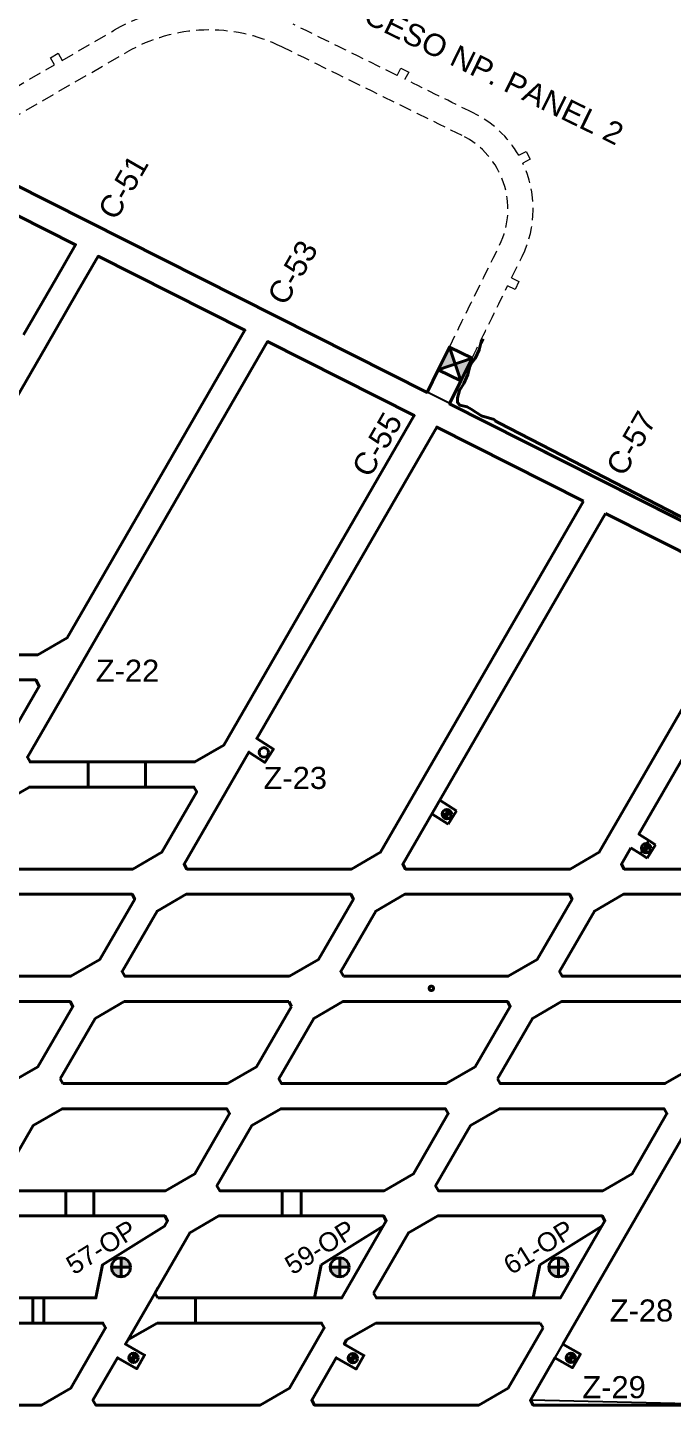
# Model space of a CAD drawing. Header units: millimetres. Extents: x -28 to 1943, y -5245 to 2752.
# Drawn here: x 1691.2 to 1793.3, y 85.8 to 305.2 of the extents above; entities that cross this region are included whole.
import ezdxf
from ezdxf.enums import TextEntityAlignment as Align

# ---------------------------------------------------------------- set-up
doc = ezdxf.new("R2010")
doc.units = ezdxf.units.MM
doc.linetypes.add('DASHEDX2', pattern=[1.5, 1, -0.5])
doc.layers.add('167', color=10, linetype='Continuous')
doc.styles.add('DG-T1-473 TO 560$0$Standard', font='arial.ttf')
doc.styles.add('DG-T1-473 TO 560$1$Standard', font='arial.ttf')

msp = doc.modelspace()

# ---------------------------------------------------------------- hatches: boundary and pattern name
at = {"lineweight": 40}
h = msp.add_hatch(color=7, dxfattribs=at)
h.dxf.hatch_style = 1
h.paths.add_polyline_path([(1758.031, 254.529), (1756.263, 250.941), (1758.941, 251.852)])
h.paths.add_polyline_path([(1761.619, 252.762), (1758.941, 251.852), (1759.852, 249.174)])
h = msp.add_hatch(color=3, dxfattribs=at)
h.paths.add_polyline_path([(1758.402, 180.462, 0.4142136), (1757.652, 181.212), (1757.652, 180.462)])
h.paths.add_polyline_path([(1756.902, 180.462, 0.4142136), (1757.652, 179.712), (1757.652, 180.462)])
h = msp.add_hatch(color=3, dxfattribs=at)
h.paths.add_polyline_path([(1758.402, 180.462, 0.4142136), (1757.652, 181.212), (1757.652, 180.462)])
h.paths.add_polyline_path([(1756.902, 180.462, 0.4142136), (1757.652, 179.712), (1757.652, 180.462)])
at = {"linetype": 'Continuous', "lineweight": 40}
h = msp.add_hatch(color=3, dxfattribs=at)
h.paths.add_polyline_path([(1789.949, 175.079, 0.4142136), (1789.199, 175.829), (1789.199, 175.079)])
h.paths.add_polyline_path([(1788.449, 175.079, 0.4142136), (1789.199, 174.329), (1789.199, 175.079)])
h = msp.add_hatch(color=3, dxfattribs=at)
h.paths.add_polyline_path([(1789.949, 175.079, 0.4142136), (1789.199, 175.829), (1789.199, 175.079)])
h.paths.add_polyline_path([(1788.449, 175.079, 0.4142136), (1789.199, 174.329), (1789.199, 175.079)])
at = {"lineweight": 40}
h = msp.add_hatch(color=256, dxfattribs=at)
h.paths.add_polyline_path([(1707.519, 108.601, 0.4142136), (1706.019, 110.101), (1706.019, 108.601)])
h.paths.add_polyline_path([(1706.019, 108.601), (1704.519, 108.601, 0.4142136), (1706.019, 107.101)])
h = msp.add_hatch(color=256, dxfattribs=at)
h.paths.add_polyline_path([(1707.519, 108.601, 0.4142136), (1706.019, 110.101), (1706.019, 108.601)])
h.paths.add_polyline_path([(1706.019, 108.601), (1704.519, 108.601, 0.4142136), (1706.019, 107.101)])
h = msp.add_hatch(color=256, dxfattribs=at)
h.paths.add_polyline_path([(1707.519, 108.601, 0.4142136), (1706.019, 110.101), (1706.019, 108.601)])
h.paths.add_polyline_path([(1706.019, 108.601), (1704.519, 108.601, 0.4142136), (1706.019, 107.101)])
at = {"linetype": 'Continuous', "lineweight": 40}
h = msp.add_hatch(color=3, dxfattribs=at)
h.paths.add_polyline_path([(1742.16, 108.601, 0.4142136), (1740.66, 110.101), (1740.66, 108.601)])
h.paths.add_polyline_path([(1740.66, 108.601), (1739.16, 108.601, 0.4142136), (1740.66, 107.101)])
h = msp.add_hatch(color=3, dxfattribs=at)
h.paths.add_polyline_path([(1742.16, 108.601, 0.4142136), (1740.66, 110.101), (1740.66, 108.601)])
h.paths.add_polyline_path([(1740.66, 108.601), (1739.16, 108.601, 0.4142136), (1740.66, 107.101)])
h = msp.add_hatch(color=3, dxfattribs=at)
h.paths.add_polyline_path([(1776.801, 108.601, 0.4142136), (1775.301, 110.101), (1775.301, 108.601)])
h.paths.add_polyline_path([(1775.301, 108.601), (1773.801, 108.601, 0.4142136), (1775.301, 107.101)])
h = msp.add_hatch(color=3, dxfattribs=at)
h.paths.add_polyline_path([(1776.801, 108.601, 0.4142136), (1775.301, 110.101), (1775.301, 108.601)])
h.paths.add_polyline_path([(1775.301, 108.601), (1773.801, 108.601, 0.4142136), (1775.301, 107.101)])
at = {"lineweight": 40}
h = msp.add_hatch(color=3, dxfattribs=at)
h.paths.add_polyline_path([(1708.759, 94.248, 0.4142136), (1708.009, 94.998), (1708.009, 94.248)])
h.paths.add_polyline_path([(1707.259, 94.248, 0.4142136), (1708.009, 93.498), (1708.009, 94.248)])
h = msp.add_hatch(color=256, dxfattribs=at)
h.paths.add_polyline_path([(1708.759, 94.248, 0.4142136), (1708.009, 94.998), (1708.009, 94.248)])
h.paths.add_polyline_path([(1707.259, 94.248, 0.4142136), (1708.009, 93.498), (1708.009, 94.248)])
h = msp.add_hatch(color=256, dxfattribs=at)
h.paths.add_polyline_path([(1708.759, 94.248, 0.4142136), (1708.009, 94.998), (1708.009, 94.248)])
h.paths.add_polyline_path([(1707.259, 94.248, 0.4142136), (1708.009, 93.498), (1708.009, 94.248)])
h = msp.add_hatch(color=3, dxfattribs=at)
h.paths.add_polyline_path([(1708.759, 94.248, 0.4142136), (1708.009, 94.998), (1708.009, 94.248)])
h.paths.add_polyline_path([(1707.259, 94.248, 0.4142136), (1708.009, 93.498), (1708.009, 94.248)])
h = msp.add_hatch(color=256, dxfattribs=at)
h.paths.add_polyline_path([(1708.759, 94.248, 0.4142136), (1708.009, 94.998), (1708.009, 94.248)])
h.paths.add_polyline_path([(1707.259, 94.248, 0.4142136), (1708.009, 93.498), (1708.009, 94.248)])
h = msp.add_hatch(color=3, dxfattribs=at)
h.paths.add_polyline_path([(1743.494, 94.194, 0.4142136), (1742.744, 94.944), (1742.744, 94.194)])
h.paths.add_polyline_path([(1741.994, 94.194, 0.4142136), (1742.744, 93.444), (1742.744, 94.194)])
h = msp.add_hatch(color=256, dxfattribs=at)
h.paths.add_polyline_path([(1743.494, 94.194, 0.4142136), (1742.744, 94.944), (1742.744, 94.194)])
h.paths.add_polyline_path([(1741.994, 94.194, 0.4142136), (1742.744, 93.444), (1742.744, 94.194)])
h = msp.add_hatch(color=256, dxfattribs=at)
h.paths.add_polyline_path([(1743.494, 94.194, 0.4142136), (1742.744, 94.944), (1742.744, 94.194)])
h.paths.add_polyline_path([(1741.994, 94.194, 0.4142136), (1742.744, 93.444), (1742.744, 94.194)])
h = msp.add_hatch(color=3, dxfattribs=at)
h.paths.add_polyline_path([(1743.494, 94.194, 0.4142136), (1742.744, 94.944), (1742.744, 94.194)])
h.paths.add_polyline_path([(1741.994, 94.194, 0.4142136), (1742.744, 93.444), (1742.744, 94.194)])
h = msp.add_hatch(color=256, dxfattribs=at)
h.paths.add_polyline_path([(1743.494, 94.194, 0.4142136), (1742.744, 94.944), (1742.744, 94.194)])
h.paths.add_polyline_path([(1741.994, 94.194, 0.4142136), (1742.744, 93.444), (1742.744, 94.194)])
h = msp.add_hatch(color=3, dxfattribs=at)
h.paths.add_polyline_path([(1778.041, 94.248, 0.4142136), (1777.291, 94.998), (1777.291, 94.248)])
h.paths.add_polyline_path([(1776.541, 94.248, 0.4142136), (1777.291, 93.498), (1777.291, 94.248)])
h = msp.add_hatch(color=256, dxfattribs=at)
h.paths.add_polyline_path([(1778.041, 94.248, 0.4142136), (1777.291, 94.998), (1777.291, 94.248)])
h.paths.add_polyline_path([(1776.541, 94.248, 0.4142136), (1777.291, 93.498), (1777.291, 94.248)])
h = msp.add_hatch(color=256, dxfattribs=at)
h.paths.add_polyline_path([(1778.041, 94.248, 0.4142136), (1777.291, 94.998), (1777.291, 94.248)])
h.paths.add_polyline_path([(1776.541, 94.248, 0.4142136), (1777.291, 93.498), (1777.291, 94.248)])
h = msp.add_hatch(color=3, dxfattribs=at)
h.paths.add_polyline_path([(1778.041, 94.248, 0.4142136), (1777.291, 94.998), (1777.291, 94.248)])
h.paths.add_polyline_path([(1776.541, 94.248, 0.4142136), (1777.291, 93.498), (1777.291, 94.248)])
h = msp.add_hatch(color=256, dxfattribs=at)
h.paths.add_polyline_path([(1778.041, 94.248, 0.4142136), (1777.291, 94.998), (1777.291, 94.248)])
h.paths.add_polyline_path([(1776.541, 94.248, 0.4142136), (1777.291, 93.498), (1777.291, 94.248)])

# ---------------------------------------------------------------- linework, layer by layer
at = {"color": 7, "lineweight": 40}
for p, q in [((1758.031, 254.529), (1759.852, 249.174)), ((1758.031, 254.529), (1759.852, 249.174)), ((1761.619, 252.762), (1756.263, 250.941)), ((1761.619, 252.762), (1756.263, 250.941)), ((1701.907, 148.08), (1706.529, 150.748)), ((1701.907, 148.08), (1706.529, 150.748)), ((1706.529, 150.748), (1732.589, 150.748)), ((1706.529, 150.748), (1732.589, 150.748)), ((1733.029, 149.985), (1727.505, 140.416)), ((1733.029, 149.985), (1727.505, 140.416)), ((1732.589, 150.748), (1733.029, 149.985)), ((1732.589, 150.748), (1733.029, 149.985)), ((1696.383, 138.511), (1701.907, 148.08)), ((1696.383, 138.511), (1701.907, 148.08)), ((1696.823, 137.748), (1696.383, 138.511)), ((1696.823, 137.748), (1696.383, 138.511)), ((1727.505, 140.416), (1722.883, 137.748)), ((1727.505, 140.416), (1722.883, 137.748)), ((1722.883, 137.748), (1696.823, 137.748)), ((1722.883, 137.748), (1696.823, 137.748)), ((1696.714, 133.748), (1692.092, 131.08)), ((1696.714, 133.748), (1692.092, 131.08)), ((1696.714, 133.748), (1722.774, 133.748)), ((1696.714, 133.748), (1722.774, 133.748)), ((1723.214, 132.985), (1722.735, 132.154)), ((1723.214, 132.985), (1722.735, 132.154)), ((1723.214, 132.985), (1722.735, 132.154)), ((1723.214, 132.985), (1722.735, 132.154)), ((1723.214, 132.985), (1722.735, 132.154)), ((1723.214, 132.985), (1722.735, 132.154)), ((1723.214, 132.985), (1722.735, 132.154)), ((1723.214, 132.985), (1722.735, 132.154)), ((1722.774, 133.748), (1723.214, 132.985)), ((1722.774, 133.748), (1723.214, 132.985)), ((1722.774, 133.748), (1723.214, 132.985)), ((1722.774, 133.748), (1723.214, 132.985)), ((1722.774, 133.748), (1723.214, 132.985)), ((1722.774, 133.748), (1723.214, 132.985)), ((1722.774, 133.748), (1723.214, 132.985)), ((1722.774, 133.748), (1723.214, 132.985)), ((1697.263, 120.748), (1697.263, 116.748)), ((1697.263, 120.748), (1697.263, 116.748)), ((1701.711, 120.748), (1701.711, 116.748)), ((1701.711, 120.748), (1701.711, 116.748)), ((1706.019, 107.101), (1706.019, 110.101)), ((1706.019, 107.101), (1706.019, 110.101)), ((1704.519, 108.601), (1707.519, 108.601)), ((1704.519, 108.601), (1707.519, 108.601)), ((1693.78, 99.748), (1693.78, 103.748)), ((1693.78, 99.748), (1693.78, 103.748)), ((1746.366, 99.748), (1741.744, 97.08)), ((1746.366, 99.748), (1741.744, 97.08)), ((1746.366, 99.748), (1772.426, 99.748)), ((1746.366, 99.748), (1772.426, 99.748)), ((1772.867, 98.985), (1767.342, 89.416)), ((1772.867, 98.985), (1767.342, 89.416)), ((1772.426, 99.748), (1772.867, 98.985)), ((1772.426, 99.748), (1772.867, 98.985)), ((1708.009, 93.498), (1708.009, 94.998)), ((1708.009, 93.498), (1708.009, 94.998)), ((1742.744, 93.444), (1742.744, 94.944)), ((1742.744, 93.444), (1742.744, 94.944)), ((1777.291, 93.498), (1777.291, 94.998)), ((1777.291, 93.498), (1777.291, 94.998)), ((1707.259, 94.248), (1708.759, 94.248)), ((1707.259, 94.248), (1708.759, 94.248)), ((1741.994, 94.194), (1743.494, 94.194)), ((1741.994, 94.194), (1743.494, 94.194)), ((1776.541, 94.248), (1778.041, 94.248)), ((1776.541, 94.248), (1778.041, 94.248))]:
    msp.add_line(p, q, dxfattribs=at)
at = {"lineweight": 40, "ltscale": 5}
for p, q in [((1700.812, 188.748), (1709.914, 188.748)), ((1700.812, 188.748), (1709.914, 188.748)), ((1700.812, 184.748), (1709.914, 184.748)), ((1700.812, 184.748), (1709.914, 184.748))]:
    msp.add_line(p, q, dxfattribs=at)
at = {"color": 3, "lineweight": 40}
for p, q in [((1756.512, 182.659), (1759.164, 180.985)), ((1756.512, 182.659), (1759.164, 180.985)), ((1757.83, 178.871), (1755.261, 180.492)), ((1757.83, 178.871), (1755.261, 180.492)), ((1756.902, 180.462), (1758.402, 180.462)), ((1756.902, 180.462), (1758.402, 180.462)), ((1757.652, 179.712), (1757.652, 181.212)), ((1757.652, 179.712), (1757.652, 181.212)), ((1759.164, 180.985), (1757.83, 178.871)), ((1759.164, 180.985), (1757.83, 178.871)), ((1773.801, 108.601), (1776.801, 108.601)), ((1773.801, 108.601), (1776.801, 108.601)), ((1708.009, 93.498), (1708.009, 94.998)), ((1708.009, 93.498), (1708.009, 94.998)), ((1742.744, 93.444), (1742.744, 94.944)), ((1742.744, 93.444), (1742.744, 94.944)), ((1777.291, 93.498), (1777.291, 94.998)), ((1777.291, 93.498), (1777.291, 94.998)), ((1707.259, 94.248), (1708.759, 94.248)), ((1707.259, 94.248), (1708.759, 94.248)), ((1741.994, 94.194), (1743.494, 94.194)), ((1741.994, 94.194), (1743.494, 94.194)), ((1776.541, 94.248), (1778.041, 94.248)), ((1776.541, 94.248), (1778.041, 94.248))]:
    msp.add_line(p, q, dxfattribs=at)
at = {"color": 3, "linetype": 'Continuous', "lineweight": 40}
for p, q in [((1789.199, 174.329), (1789.199, 175.829)), ((1789.199, 174.329), (1789.199, 175.829)), ((1790.712, 175.602), (1789.378, 173.488)), ((1790.712, 175.602), (1789.378, 173.488)), ((1790.712, 175.602), (1789.623, 176.289)), ((1790.712, 175.602), (1789.623, 176.289)), ((1789.378, 173.488), (1788.289, 174.175)), ((1789.378, 173.488), (1788.289, 174.175)), ((1788.449, 175.079), (1789.949, 175.079)), ((1788.449, 175.079), (1789.949, 175.079)), ((1697.263, 120.748), (1701.717, 120.748)), ((1697.263, 120.748), (1701.717, 120.748)), ((1731.551, 120.748), (1734.551, 120.748)), ((1731.551, 120.748), (1734.551, 120.748)), ((1697.263, 116.748), (1701.717, 116.748)), ((1697.263, 116.748), (1701.717, 116.748)), ((1731.551, 116.748), (1734.551, 116.748)), ((1731.551, 116.748), (1734.551, 116.748)), ((1737.706, 108.996), (1747.561, 115.154)), ((1737.706, 108.996), (1747.561, 115.154)), ((1772.347, 108.996), (1782.202, 115.154)), ((1772.347, 108.996), (1782.202, 115.154)), ((1740.66, 107.101), (1740.66, 110.101)), ((1740.66, 107.101), (1740.66, 110.101)), ((1775.301, 107.101), (1775.301, 110.101)), ((1775.301, 107.101), (1775.301, 110.101)), ((1736.686, 103.748), (1737.706, 108.996)), ((1736.686, 103.748), (1737.706, 108.996)), ((1739.16, 108.601), (1742.16, 108.601)), ((1739.16, 108.601), (1742.16, 108.601)), ((1771.327, 103.748), (1772.347, 108.996)), ((1771.327, 103.748), (1772.347, 108.996)), ((1711.874, 105.342), (1711.394, 104.511)), ((1711.874, 105.342), (1711.394, 104.511)), ((1692.055, 103.748), (1693.78, 103.748)), ((1692.055, 103.748), (1693.78, 103.748)), ((1711.835, 103.748), (1711.394, 104.511)), ((1711.835, 103.748), (1711.394, 104.511)), ((1711.835, 103.748), (1717.837, 103.748)), ((1711.835, 103.748), (1717.837, 103.748)), ((1692.055, 99.748), (1693.78, 99.748)), ((1692.055, 99.748), (1693.78, 99.748)), ((1711.725, 99.748), (1707.103, 97.08)), ((1711.725, 99.748), (1707.103, 97.08)), ((1711.725, 99.748), (1717.837, 99.748)), ((1711.725, 99.748), (1717.837, 99.748))]:
    msp.add_line(p, q, dxfattribs=at)
at = {"color": 252, "linetype": 'DASHEDX2', "lineweight": 15, "ltscale": 2}
for points in [[(1733.274, 305.715, -0.0000028), (1749.742, 297.605), (1750.366, 298.769), (1751.6, 298.108), (1750.998, 296.986, -0.0000018), (1761.824, 291.654, -0.1479161), (1769.017, 284.934), (1770.182, 285.547), (1770.834, 284.309), (1769.669, 283.695, -0.2291375), (1769.563, 268.892, -0.0000007), (1767.884, 265.483), (1769.055, 264.906), (1768.437, 263.65), (1767.266, 264.227, -0.0000021), (1761.619, 252.762)], [(1658.036, 277.704, -0.0002186), (1669.522, 284.284), (1668.876, 285.412, 0.002195), (1670.091, 286.108), (1670.737, 284.979), (1695.489, 299.288), (1694.838, 300.413), (1696.049, 301.114), (1696.701, 299.989), (1704.951, 304.765, -0.1424075), (1721.235, 308.781)], [(1659.795, 274.101), (1706.955, 301.303, -0.2506559), (1731.507, 302.127, -0.0000048), (1760.057, 288.065, -0.4142079), (1765.975, 270.659, -0.0000031), (1758.031, 254.529, -0.000003)]]:
    msp.add_lwpolyline(points, format="xyb", dxfattribs=at)
at = {"color": 7, "lineweight": 40}
for points in [[(1756.263, 250.941), (1754.491, 247.342), (1676.808, 286.565), (1670.937, 340.798), (1636.939, 360.426), (1646.937, 377.742), (1642.44, 380.353), (1632.436, 363.026), (1624.258, 367.748), (1555.148, 367.748), (1553.502, 369.154), (1564.875, 377.417), (1562.524, 380.653), (1550.148, 371.661), (1530.94, 388.003), (1531.16, 388.261), (1530.042, 389.964), (1528.397, 392.325), (1527.243, 394.026)], [(1756.263, 250.941), (1754.491, 247.342), (1676.808, 286.565), (1670.937, 340.798), (1636.939, 360.426), (1646.937, 377.742), (1642.44, 380.353), (1632.436, 363.026), (1624.258, 367.748), (1555.148, 367.748), (1553.502, 369.154), (1564.875, 377.417), (1562.524, 380.653), (1550.148, 371.661), (1530.94, 388.003), (1531.16, 388.261), (1530.042, 389.964), (1528.397, 392.325), (1527.243, 394.026)], [(1759.852, 249.174), (1761.619, 252.762), (1758.031, 254.529), (1756.263, 250.941), (1759.852, 249.174)], [(1759.852, 249.174), (1761.619, 252.762), (1758.031, 254.529), (1756.263, 250.941), (1759.852, 249.174)], [(1847.866, 200.195), (1765.877, 242.49), (1765.273, 242.855), (1765.124, 243.035), (1763.138, 243.612), (1761.481, 244.697), (1760.854, 245.027), (1759.689, 245.305), (1759.302, 245.737), (1759.299, 246.499), (1759.653, 247.651), (1760.305, 248.752), (1760.967, 250.178), (1761.207, 251.292), (1761.448, 251.827), (1762.127, 252.706), (1762.779, 254.082), (1763.032, 255.125), (1763.371, 255.845)], [(1901.731, 89.399), (1847.866, 200.195), (1758.062, 245.539), (1759.852, 249.174)], [(1901.731, 89.399), (1847.866, 200.195), (1758.062, 245.539), (1759.852, 249.174)], [(1897.653, 86.748), (1771.302, 86.748), (1770.861, 87.511), (1774.761, 94.266), (1777.532, 92.666), (1778.782, 94.831), (1776.011, 96.431), (1813.491, 161.349), (1815.982, 159.711), (1817.356, 161.8), (1814.743, 163.518), (1815.657, 165.08), (1820.279, 167.748), (1855.275, 167.748), (1859.586, 165.05), (1897.653, 86.748)], [(1897.653, 86.748), (1771.302, 86.748), (1770.861, 87.511), (1774.761, 94.266), (1777.532, 92.666), (1778.782, 94.831), (1776.011, 96.431), (1813.491, 161.349), (1815.982, 159.711), (1817.356, 161.8), (1814.743, 163.518), (1815.657, 165.08), (1820.279, 167.748), (1855.275, 167.748), (1859.586, 165.05), (1897.653, 86.748)], [(1717.837, 103.748), (1740.976, 103.748), (1748.041, 115.984), (1747.6, 116.748), (1734.551, 116.748)], [(1717.837, 103.748), (1740.976, 103.748), (1748.041, 115.984), (1747.6, 116.748), (1734.551, 116.748)]]:
    msp.add_lwpolyline(points, dxfattribs=at)
at = {"lineweight": 40}
for points in [[(1690.592, 256.482), (1695.734, 265.388), (1698.826, 270.743), (1675.58, 282.48)], [(1690.592, 256.482), (1695.734, 265.388), (1698.826, 270.743), (1675.58, 282.48)], [(1682.343, 234.193), (1694.056, 254.482), (1699.198, 263.388), (1702.402, 268.937), (1725.648, 257.2), (1697.483, 208.416), (1692.861, 205.748), (1683.004, 205.748)], [(1682.343, 234.193), (1694.056, 254.482), (1699.198, 263.388), (1702.402, 268.937), (1725.648, 257.2), (1697.483, 208.416), (1692.861, 205.748), (1683.004, 205.748)], [(1709.914, 184.748), (1709.914, 188.748), (1717.687, 188.748), (1722.309, 191.416), (1752.47, 243.657), (1729.224, 255.394), (1691.187, 189.511), (1691.627, 188.748), (1700.812, 188.748), (1700.812, 184.748), (1691.518, 184.748), (1686.896, 182.08), (1681.372, 172.511), (1681.812, 171.748), (1681.812, 171.748), (1707.872, 171.748), (1712.494, 174.416), (1718.018, 183.985), (1717.578, 184.748), (1709.914, 184.748), (1717.578, 184.748), (1718.018, 183.985)], [(1709.914, 184.748), (1709.914, 188.748), (1717.687, 188.748), (1722.309, 191.416), (1752.47, 243.657), (1729.224, 255.394), (1691.187, 189.511), (1691.627, 188.748), (1700.812, 188.748), (1700.812, 184.748), (1691.518, 184.748), (1686.896, 182.08), (1681.372, 172.511), (1681.812, 171.748), (1681.812, 171.748), (1707.872, 171.748), (1712.494, 174.416), (1718.018, 183.985), (1717.578, 184.748), (1709.914, 184.748), (1717.578, 184.748), (1718.018, 183.985)], [(1779.292, 230.114), (1747.135, 174.416), (1742.513, 171.748), (1716.453, 171.748), (1716.013, 172.511), (1726.279, 190.293), (1728.826, 188.664), (1730.173, 190.77), (1727.531, 192.461), (1756.046, 241.851), (1779.292, 230.114)], [(1779.292, 230.114), (1747.135, 174.416), (1742.513, 171.748), (1716.453, 171.748), (1716.013, 172.511), (1726.279, 190.293), (1728.826, 188.664), (1730.173, 190.77), (1727.531, 192.461), (1756.046, 241.851), (1779.292, 230.114)], [(1782.78, 228.155), (1806.026, 216.418), (1781.776, 174.416), (1777.154, 171.748), (1751.094, 171.748), (1750.654, 172.511), (1782.78, 228.155)], [(1782.78, 228.155), (1806.026, 216.418), (1781.776, 174.416), (1777.154, 171.748), (1751.094, 171.748), (1750.654, 172.511), (1782.78, 228.155)], [(1683.004, 201.748), (1692.506, 201.748), (1693.069, 200.772), (1687.668, 191.416)], [(1683.004, 201.748), (1692.506, 201.748), (1693.069, 200.772), (1687.668, 191.416)], [(1671.888, 150.748), (1671.888, 150.748), (1667.266, 148.08), (1661.742, 138.511), (1662.182, 137.748), (1688.242, 137.748), (1692.864, 140.416), (1698.388, 149.985), (1697.948, 150.748), (1671.888, 150.748)], [(1671.888, 150.748), (1671.888, 150.748), (1667.266, 148.08), (1661.742, 138.511), (1662.182, 137.748), (1688.242, 137.748), (1692.864, 140.416), (1698.388, 149.985), (1697.948, 150.748), (1671.888, 150.748)], [(1701.717, 120.748), (1713.068, 120.748), (1717.69, 123.416), (1723.214, 132.985), (1722.774, 133.748), (1696.714, 133.748), (1692.092, 131.08), (1686.568, 121.511), (1687.008, 120.748), (1697.263, 120.748)], [(1701.717, 120.748), (1713.068, 120.748), (1717.69, 123.416), (1723.214, 132.985), (1722.774, 133.748), (1696.714, 133.748), (1692.092, 131.08), (1686.568, 121.511), (1687.008, 120.748), (1697.263, 120.748)], [(1734.551, 120.748), (1747.709, 120.748), (1752.332, 123.417), (1757.856, 132.984), (1757.415, 133.748), (1731.355, 133.748), (1726.733, 131.08), (1721.209, 121.511), (1721.649, 120.748), (1731.551, 120.748)], [(1734.551, 120.748), (1747.709, 120.748), (1752.332, 123.417), (1757.856, 132.984), (1757.415, 133.748), (1731.355, 133.748), (1726.733, 131.08), (1721.209, 121.511), (1721.649, 120.748), (1731.551, 120.748)], [(1731.551, 116.748), (1731.551, 120.748)], [(1731.551, 116.748), (1731.551, 120.748)], [(1734.551, 116.748), (1734.551, 120.748)], [(1734.551, 116.748), (1734.551, 120.748)], [(1692.055, 103.748), (1677.194, 103.748), (1676.753, 104.511), (1682.277, 114.08), (1686.899, 116.748), (1697.263, 116.748)], [(1692.055, 103.748), (1677.194, 103.748), (1676.753, 104.511), (1682.277, 114.08), (1686.899, 116.748), (1697.263, 116.748)], [(1693.78, 103.748), (1702.045, 103.748), (1703.065, 108.996), (1712.92, 115.154), (1713.399, 115.985), (1712.959, 116.748), (1701.717, 116.748)], [(1693.78, 103.748), (1702.045, 103.748), (1703.065, 108.996), (1712.92, 115.154), (1713.399, 115.985), (1712.959, 116.748), (1701.717, 116.748)], [(1717.837, 99.748), (1737.785, 99.748), (1738.226, 98.985), (1732.701, 89.416), (1728.079, 86.748), (1702.02, 86.748), (1701.579, 87.511), (1705.479, 94.266), (1708.51, 92.516), (1709.76, 94.681), (1706.729, 96.431), (1716.918, 114.08), (1721.54, 116.748), (1731.551, 116.748)], [(1717.837, 99.748), (1737.785, 99.748), (1738.226, 98.985), (1732.701, 89.416), (1728.079, 86.748), (1702.02, 86.748), (1701.579, 87.511), (1705.479, 94.266), (1708.51, 92.516), (1709.76, 94.681), (1706.729, 96.431), (1716.918, 114.08), (1721.54, 116.748), (1731.551, 116.748)], [(1692.055, 99.748), (1692.055, 103.748)], [(1692.055, 99.748), (1692.055, 103.748)], [(1717.837, 99.748), (1717.837, 103.748)], [(1717.837, 99.748), (1717.837, 103.748)], [(1693.78, 99.748), (1703.144, 99.748), (1703.585, 98.985), (1698.06, 89.416), (1693.438, 86.748), (1667.379, 86.748), (1666.938, 87.511), (1670.838, 94.266), (1674.569, 92.112), (1675.819, 94.277), (1672.088, 96.431), (1672.462, 97.08), (1677.084, 99.748), (1692.055, 99.748)], [(1693.78, 99.748), (1703.144, 99.748), (1703.585, 98.985), (1698.06, 89.416), (1693.438, 86.748), (1667.379, 86.748), (1666.938, 87.511), (1670.838, 94.266), (1674.569, 92.112), (1675.819, 94.277), (1672.088, 96.431), (1672.462, 97.08), (1677.084, 99.748), (1692.055, 99.748)], [(1741.744, 97.08), (1741.375, 96.441), (1744.495, 94.626), (1743.245, 92.461), (1740.12, 94.266), (1736.22, 87.511), (1736.661, 86.748), (1762.72, 86.748), (1767.342, 89.416)], [(1741.744, 97.08), (1741.375, 96.441), (1744.495, 94.626), (1743.245, 92.461), (1740.12, 94.266), (1736.22, 87.511), (1736.661, 86.748), (1762.72, 86.748), (1767.342, 89.416)]]:
    msp.add_lwpolyline(points, dxfattribs=at)
for points in [[(1786.798, 175.116), (1788.289, 174.175), (1789.623, 176.289), (1788.049, 177.282), (1809.69, 214.766), (1832.936, 203.028), (1816.411, 174.406), (1811.807, 171.748), (1785.735, 171.748), (1785.295, 172.511)], [(1786.798, 175.116), (1788.289, 174.175), (1789.623, 176.289), (1788.049, 177.282), (1809.69, 214.766), (1832.936, 203.028), (1816.411, 174.406), (1811.807, 171.748), (1785.735, 171.748), (1785.295, 172.511)], [(1681.703, 167.748), (1681.703, 167.748), (1677.081, 165.08), (1671.557, 155.511), (1671.997, 154.748), (1671.997, 154.748), (1698.057, 154.748), (1702.679, 157.416), (1708.203, 166.985), (1707.763, 167.748)], [(1681.703, 167.748), (1681.703, 167.748), (1677.081, 165.08), (1671.557, 155.511), (1671.997, 154.748), (1671.997, 154.748), (1698.057, 154.748), (1702.679, 157.416), (1708.203, 166.985), (1707.763, 167.748)], [(1732.698, 154.748), (1706.638, 154.748), (1706.198, 155.511), (1711.722, 165.08), (1716.344, 167.748), (1742.404, 167.748), (1742.844, 166.985), (1737.32, 157.416)], [(1732.698, 154.748), (1706.638, 154.748), (1706.198, 155.511), (1711.722, 165.08), (1716.344, 167.748), (1742.404, 167.748), (1742.844, 166.985), (1737.32, 157.416)], [(1741.279, 154.748), (1740.839, 155.511), (1746.363, 165.08), (1750.985, 167.748), (1777.045, 167.748), (1777.485, 166.985), (1771.961, 157.416), (1767.339, 154.748)], [(1741.279, 154.748), (1740.839, 155.511), (1746.363, 165.08), (1750.985, 167.748), (1777.045, 167.748), (1777.485, 166.985), (1771.961, 157.416), (1767.339, 154.748)], [(1806.602, 157.416), (1801.98, 154.748), (1775.92, 154.748), (1775.48, 155.511), (1781.004, 165.08), (1785.626, 167.748), (1811.697, 167.748), (1812.138, 166.985)], [(1806.602, 157.416), (1801.98, 154.748), (1775.92, 154.748), (1775.48, 155.511), (1781.004, 165.08), (1785.626, 167.748), (1811.697, 167.748), (1812.138, 166.985)], [(1762.146, 140.416), (1762.146, 140.416), (1757.524, 137.748), (1731.464, 137.748), (1731.024, 138.511), (1736.548, 148.08), (1741.17, 150.748), (1767.23, 150.748), (1767.67, 149.985)], [(1762.146, 140.416), (1762.146, 140.416), (1757.524, 137.748), (1731.464, 137.748), (1731.024, 138.511), (1736.548, 148.08), (1741.17, 150.748), (1767.23, 150.748), (1767.67, 149.985)], [(1765.665, 138.511), (1766.105, 137.748), (1792.165, 137.748), (1796.787, 140.416), (1802.311, 149.985), (1801.871, 150.748), (1775.811, 150.748), (1771.189, 148.08)], [(1765.665, 138.511), (1766.105, 137.748), (1792.165, 137.748), (1796.787, 140.416), (1802.311, 149.985), (1801.871, 150.748), (1775.811, 150.748), (1771.189, 148.08)], [(1761.374, 131.08), (1765.996, 133.748), (1792.056, 133.748), (1792.496, 132.985), (1786.972, 123.416), (1782.35, 120.748), (1756.291, 120.748), (1755.85, 121.511)], [(1761.374, 131.08), (1765.996, 133.748), (1792.056, 133.748), (1792.496, 132.985), (1786.972, 123.416), (1782.35, 120.748), (1756.291, 120.748), (1755.85, 121.511)]]:
    msp.add_lwpolyline(points, close=True, dxfattribs=at)
at = {"color": 7, "lineweight": 40}
msp.add_lwpolyline([(1746.035, 104.511), (1751.559, 114.08), (1756.181, 116.748), (1782.241, 116.748), (1782.682, 115.985), (1775.617, 103.748), (1746.476, 103.748)], close=True, dxfattribs=at)
msp.add_lwpolyline([(1746.035, 104.511), (1751.559, 114.08), (1756.181, 116.748), (1782.241, 116.748), (1782.682, 115.985), (1775.617, 103.748), (1746.476, 103.748)], close=True, dxfattribs=at)
at = {"lineweight": 40}
for centre, radius in [((1728.657, 190.256), 0.75), ((1755.176, 152.839), 0.35), ((1706.019, 108.601), 1.5), ((1708.009, 94.248), 0.75), ((1742.744, 94.194), 0.75), ((1777.291, 94.248), 0.75)]:
    msp.add_circle(centre, radius, dxfattribs=at)
at = {"color": 3, "lineweight": 40}
for centre in [(1757.652, 180.462), (1708.009, 94.248), (1742.744, 94.194), (1777.291, 94.248)]:
    msp.add_circle(centre, 0.75, dxfattribs=at)
at = {"color": 3, "linetype": 'Continuous', "lineweight": 40}
for centre, radius in [((1789.199, 175.079), 0.75), ((1740.66, 108.601), 1.5), ((1775.301, 108.601), 1.5)]:
    msp.add_circle(centre, radius, dxfattribs=at)
at = {"layer": '167'}
msp.add_lwpolyline([(793.984, -747.719), (1288.758, -747.718), (1347.109, -646.658), (1351.609, -644.06), (1383.259, -644.06), (1805.194, 86.748), (1770.861, 87.511), (1838.66, 204.944), (1646.978, 301.627), (1521.565, 87.697), (1424.451, 87.511), (1164.8, -363.75), (913.868, -363.748), (890.119, -410.232), (793.984, -747.719)], close=True, dxfattribs=at)

# ---------------------------------------------------------------- texts
at = {"color": 7, "linetype": 'Continuous', "style": 'DG-T1-473 TO 560$1$Standard'}
msp.add_text('RAMPA ACCESO NP. PANEL 2', height=3.5, rotation=333.94639, dxfattribs=at).set_placement((1722.012, 318.911), align=Align.MIDDLE_LEFT)
at = {"linetype": 'Continuous', "style": 'DG-T1-473 TO 560$0$Standard'}
for s, p in [('C-51', (1709.006, 284.493)), ('C-53', (1735.828, 270.95)), ('C-55', (1749.218, 243.677)), ('C-57', (1789.472, 243.864))]:
    msp.add_text(s, height=3.5, rotation=60, dxfattribs=at).set_placement(p, align=Align.MIDDLE_RIGHT)
for s, p in [('Z-22', (1707.048, 203.206)), ('Z-23', (1733.62, 186.206)), ('Z-28', (1788.469, 101.76)), ('Z-29', (1784.122, 89.6))]:
    msp.add_text(s, height=3.5, dxfattribs=at).set_placement(p, align=Align.MIDDLE_CENTER)
for s, p in [('57-OP', (1698.551, 107.314)), ('59-OP', (1733.192, 107.314)), ('61-OP', (1767.833, 107.314))]:
    msp.add_text(s, height=3, rotation=32, dxfattribs=at).set_placement(p)

doc.saveas('drawing.dxf')
